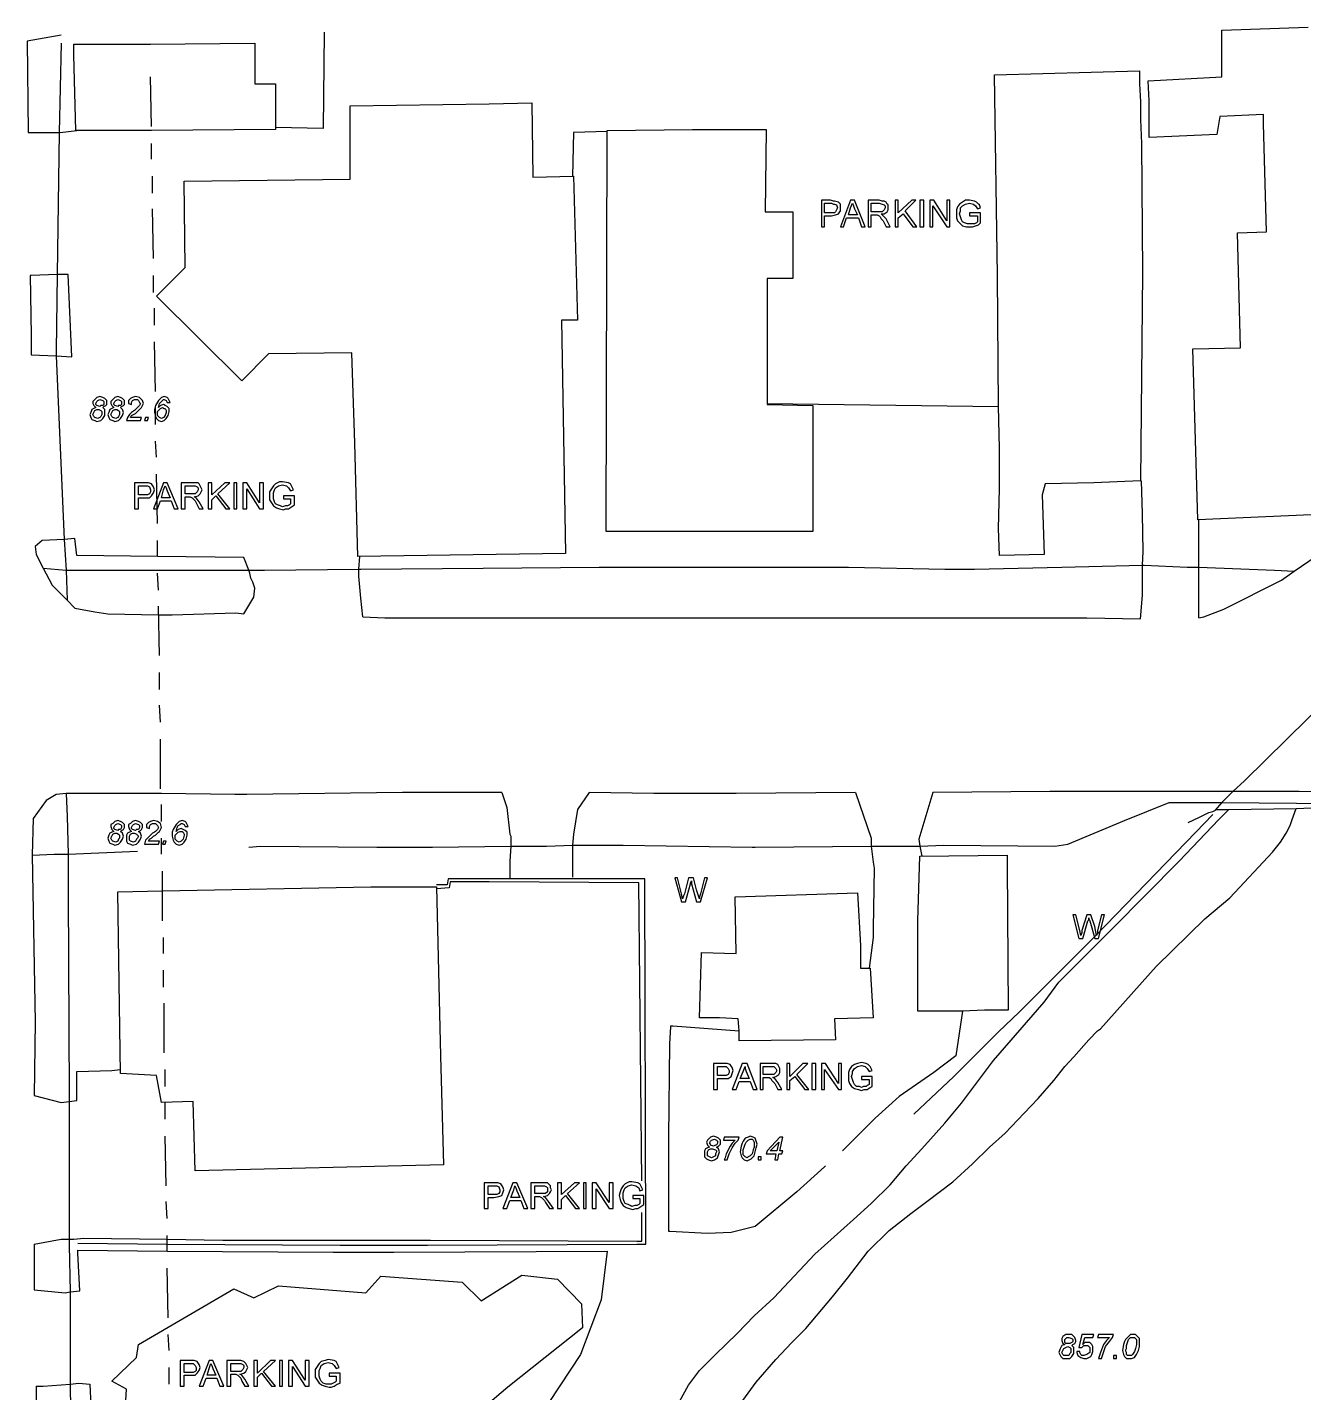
# Model space of a CAD drawing. Header units: feet. Extents: x -3749 to 14959, y 505 to 21005.
# Drawn here: x 463 to 5605, y 13607 to 19109 of the extents above; entities that cross this region are included whole.
import ezdxf

# ---------------------------------------------------------------- set-up
doc = ezdxf.new("R2010")
doc.units = ezdxf.units.FT
doc.layers.add('Topo', color=7, linetype='CONTINUOUS')

msp = doc.modelspace()

# ---------------------------------------------------------------- linework, layer by layer
at = {"layer": 'Topo', "color": 1}
for points in [[(5635.2, 17144.9), (5179.2, 17124.9), (5159.2, 17812.9), (5351.2, 17816.9), (5339.2, 18280.9), (5455.2, 18284.9), (5443.2, 18720.9), (5443.2, 18756.9), (5267.2, 18748.9), (5255.2, 18676.9), (4983.2, 18664.9), (4983.2, 18740.9), (4983.2, 18812.9), (4979.2, 18892.9), (5275.2, 18908.9), (5275.2, 19096.9), (5623.2, 19108.9)], [(1379.2, 18880.9), (1463.2, 18880.9), (1463.2, 18696.9), (963.2, 18692.9), (659.2, 18692.9), (651.2, 18996.9), (651.2, 19040.9), (911.2, 19040.9), (959.2, 19040.9), (1379.2, 19044.9), (1379.2, 18880.9)], [(4943.2, 18880.9), (4947.2, 18808.9), (4947.2, 18736.9), (4951.2, 18640.9), (4955.2, 18120.9), (4947.2, 17280.9), (4759.2, 17272.9), (4563.2, 17268.9), (4551.2, 17224.9), (4559.2, 16984.9), (4379.2, 16980.9), (4375.2, 17088.9), (4379.2, 17248.9), (4379.2, 17412.9), (4375.2, 17580.9), (4371.2, 18108.9), (4359.2, 18916.9), (4943.2, 18932.9), (4943.2, 18880.9)], [(963.2, 18708.9), (959.2, 18908.9)], [(2495.2, 18804.9), (2499.2, 18504.9), (2663.2, 18508.9), (2679.2, 17928.9), (2615.2, 17928.9), (2631.2, 16988.9), (1795.2, 16976.9), (1783.2, 17432.9), (1771.2, 17796.9), (1435.2, 17792.9), (1327.2, 17684.9), (983.2, 18024.9), (1099.2, 18140.9), (1095.2, 18488.9), (1763.2, 18496.9), (1763.2, 18792.9), (2323.2, 18800.9), (2495.2, 18804.9)], [(3143.2, 18696.9), (3439.2, 18696.9), (3435.2, 18364.9), (3547.2, 18364.9), (3547.2, 18096.9), (3443.2, 18096.9), (3443.2, 17588.9), (3627.2, 17584.9), (3627.2, 17076.9), (3163.2, 17076.9), (2795.2, 17076.9), (2799.2, 18692.9), (3143.2, 18696.9)], [(963.2, 18576.9), (963.2, 18640.9)], [(967.2, 18440.9), (967.2, 18508.9)], [(971.2, 18176.9), (967.2, 18376.9)], [(3663.2, 18304.9), (3675.2, 18304.9), (3675.2, 18348.9), (3703.2, 18348.9), (3719.2, 18352.9), (3731.2, 18356.9), (3739.2, 18368.9), (3739.2, 18380.9), (3739.2, 18396.9), (3731.2, 18404.9), (3715.2, 18408.9), (3711.2, 18408.9), (3699.2, 18412.9), (3663.2, 18412.9), (3663.2, 18304.9)], [(3675.2, 18360.9), (3675.2, 18400.9), (3703.2, 18400.9), (3711.2, 18396.9), (3715.2, 18396.9), (3723.2, 18392.9), (3727.2, 18380.9), (3723.2, 18372.9), (3719.2, 18364.9), (3715.2, 18360.9), (3703.2, 18360.9), (3675.2, 18360.9)], [(3739.2, 18304.9), (3751.2, 18304.9), (3763.2, 18340.9), (3811.2, 18340.9), (3823.2, 18304.9), (3839.2, 18304.9), (3795.2, 18412.9), (3779.2, 18412.9), (3739.2, 18304.9)], [(3771.2, 18352.9), (3779.2, 18380.9), (3787.2, 18400.9), (3791.2, 18388.9), (3795.2, 18376.9), (3807.2, 18352.9), (3771.2, 18352.9)], [(3851.2, 18304.9), (3863.2, 18304.9), (3863.2, 18352.9), (3879.2, 18352.9), (3887.2, 18352.9), (3895.2, 18348.9), (3899.2, 18344.9), (3903.2, 18336.9), (3911.2, 18328.9), (3923.2, 18304.9), (3939.2, 18304.9), (3923.2, 18336.9), (3911.2, 18348.9), (3903.2, 18356.9), (3915.2, 18356.9), (3927.2, 18364.9), (3931.2, 18372.9), (3931.2, 18384.9), (3931.2, 18392.9), (3927.2, 18396.9), (3923.2, 18404.9), (3915.2, 18408.9), (3907.2, 18408.9), (3895.2, 18412.9), (3851.2, 18412.9), (3851.2, 18304.9)], [(3863.2, 18364.9), (3863.2, 18400.9), (3895.2, 18400.9), (3907.2, 18396.9), (3915.2, 18392.9), (3919.2, 18388.9), (3919.2, 18380.9), (3915.2, 18372.9), (3907.2, 18364.9), (3903.2, 18364.9), (3895.2, 18364.9), (3863.2, 18364.9)], [(3959.2, 18304.9), (3971.2, 18304.9), (3971.2, 18340.9), (3991.2, 18356.9), (4031.2, 18304.9), (4047.2, 18304.9), (3999.2, 18368.9), (4043.2, 18412.9), (4027.2, 18412.9), (3971.2, 18360.9), (3971.2, 18412.9), (3959.2, 18412.9), (3959.2, 18304.9)], [(4059.2, 18304.9), (4075.2, 18304.9), (4075.2, 18412.9), (4059.2, 18412.9), (4059.2, 18304.9)], [(4099.2, 18304.9), (4111.2, 18304.9), (4111.2, 18388.9), (4167.2, 18304.9), (4179.2, 18304.9), (4179.2, 18412.9), (4167.2, 18412.9), (4167.2, 18328.9), (4115.2, 18412.9), (4099.2, 18412.9), (4099.2, 18304.9)], [(4259.2, 18348.9), (4291.2, 18348.9), (4291.2, 18324.9), (4287.2, 18320.9), (4279.2, 18316.9), (4267.2, 18316.9), (4259.2, 18316.9), (4251.2, 18316.9), (4239.2, 18320.9), (4231.2, 18324.9), (4227.2, 18332.9), (4223.2, 18344.9), (4219.2, 18356.9), (4223.2, 18368.9), (4223.2, 18380.9), (4231.2, 18388.9), (4243.2, 18396.9), (4259.2, 18400.9), (4275.2, 18396.9), (4283.2, 18388.9), (4291.2, 18376.9), (4303.2, 18380.9), (4299.2, 18392.9), (4295.2, 18396.9), (4287.2, 18404.9), (4279.2, 18408.9), (4259.2, 18412.9), (4243.2, 18412.9), (4231.2, 18404.9), (4219.2, 18396.9), (4211.2, 18384.9), (4207.2, 18372.9), (4207.2, 18356.9), (4207.2, 18340.9), (4211.2, 18328.9), (4223.2, 18316.9), (4231.2, 18308.9), (4247.2, 18304.9), (4259.2, 18304.9), (4271.2, 18304.9), (4283.2, 18308.9), (4295.2, 18312.9), (4303.2, 18320.9), (4303.2, 18360.9), (4259.2, 18360.9), (4259.2, 18348.9)], [(971.2, 18040.9), (971.2, 18108.9)], [(975.2, 17908.9), (975.2, 17976.9)], [(979.2, 17640.9), (975.2, 17840.9)], [(739.2, 17576.9), (731.2, 17572.9), (723.2, 17568.9), (719.2, 17556.9), (715.2, 17548.9), (719.2, 17536.9), (723.2, 17528.9), (735.2, 17524.9), (743.2, 17520.9), (759.2, 17524.9), (767.2, 17532.9), (775.2, 17544.9), (775.2, 17556.9), (775.2, 17568.9), (767.2, 17576.9), (771.2, 17580.9), (779.2, 17584.9), (783.2, 17588.9), (783.2, 17596.9), (783.2, 17604.9), (775.2, 17612.9), (767.2, 17616.9), (755.2, 17620.9), (743.2, 17616.9), (735.2, 17608.9), (727.2, 17600.9), (727.2, 17592.9), (731.2, 17584.9), (739.2, 17576.9)], [(739.2, 17592.9), (743.2, 17600.9), (747.2, 17604.9), (755.2, 17608.9), (767.2, 17604.9), (771.2, 17600.9), (771.2, 17596.9), (771.2, 17588.9), (767.2, 17584.9), (759.2, 17584.9), (755.2, 17580.9), (743.2, 17584.9), (739.2, 17588.9), (739.2, 17592.9)], [(811.2, 17576.9), (803.2, 17572.9), (795.2, 17568.9), (791.2, 17556.9), (787.2, 17548.9), (791.2, 17536.9), (795.2, 17528.9), (807.2, 17524.9), (815.2, 17520.9), (831.2, 17524.9), (839.2, 17532.9), (847.2, 17544.9), (851.2, 17556.9), (847.2, 17568.9), (839.2, 17576.9), (843.2, 17580.9), (851.2, 17584.9), (855.2, 17588.9), (855.2, 17596.9), (855.2, 17604.9), (847.2, 17612.9), (839.2, 17616.9), (827.2, 17620.9), (815.2, 17616.9), (807.2, 17608.9), (799.2, 17600.9), (799.2, 17592.9), (803.2, 17584.9), (811.2, 17576.9)], [(811.2, 17592.9), (815.2, 17600.9), (819.2, 17604.9), (827.2, 17608.9), (839.2, 17604.9), (843.2, 17600.9), (843.2, 17596.9), (843.2, 17588.9), (839.2, 17584.9), (831.2, 17584.9), (827.2, 17580.9), (815.2, 17584.9), (811.2, 17588.9), (811.2, 17592.9)], [(863.2, 17524.9), (919.2, 17524.9), (923.2, 17536.9), (879.2, 17536.9), (883.2, 17544.9), (891.2, 17548.9), (899.2, 17552.9), (907.2, 17560.9), (915.2, 17568.9), (919.2, 17572.9), (923.2, 17576.9), (927.2, 17584.9), (931.2, 17592.9), (927.2, 17604.9), (915.2, 17616.9), (899.2, 17620.9), (887.2, 17616.9), (879.2, 17612.9), (871.2, 17604.9), (871.2, 17592.9), (883.2, 17588.9), (883.2, 17596.9), (887.2, 17604.9), (895.2, 17608.9), (899.2, 17608.9), (907.2, 17608.9), (911.2, 17604.9), (915.2, 17596.9), (919.2, 17592.9), (915.2, 17584.9), (907.2, 17576.9), (903.2, 17572.9), (895.2, 17564.9), (883.2, 17556.9), (875.2, 17548.9), (867.2, 17536.9), (863.2, 17524.9)], [(991.2, 17576.9), (995.2, 17592.9), (999.2, 17596.9), (1007.2, 17604.9), (1011.2, 17608.9), (1015.2, 17608.9), (1023.2, 17604.9), (1027.2, 17596.9), (1039.2, 17596.9), (1035.2, 17604.9), (1031.2, 17612.9), (1027.2, 17616.9), (1015.2, 17620.9), (1003.2, 17616.9), (991.2, 17604.9), (979.2, 17584.9), (975.2, 17568.9), (975.2, 17556.9), (979.2, 17540.9), (983.2, 17532.9), (991.2, 17524.9), (1003.2, 17520.9), (1015.2, 17524.9), (1023.2, 17532.9), (1031.2, 17544.9), (1035.2, 17560.9), (1035.2, 17572.9), (1027.2, 17580.9), (1019.2, 17584.9), (1011.2, 17588.9), (999.2, 17584.9), (991.2, 17576.9)], [(727.2, 17548.9), (731.2, 17556.9), (735.2, 17564.9), (743.2, 17568.9), (751.2, 17568.9), (759.2, 17564.9), (763.2, 17560.9), (763.2, 17556.9), (763.2, 17548.9), (759.2, 17540.9), (755.2, 17536.9), (747.2, 17532.9), (735.2, 17536.9), (731.2, 17540.9), (727.2, 17548.9)], [(799.2, 17548.9), (803.2, 17556.9), (807.2, 17564.9), (815.2, 17568.9), (823.2, 17568.9), (831.2, 17564.9), (835.2, 17560.9), (835.2, 17556.9), (835.2, 17548.9), (831.2, 17540.9), (827.2, 17536.9), (819.2, 17532.9), (807.2, 17536.9), (803.2, 17540.9), (799.2, 17548.9)], [(979.2, 17508.9), (979.2, 17576.9)], [(987.2, 17552.9), (987.2, 17560.9), (995.2, 17568.9), (999.2, 17572.9), (1007.2, 17576.9), (1015.2, 17572.9), (1019.2, 17572.9), (1023.2, 17564.9), (1023.2, 17556.9), (1019.2, 17544.9), (1011.2, 17536.9), (1003.2, 17532.9), (995.2, 17536.9), (991.2, 17540.9), (987.2, 17544.9), (987.2, 17552.9)], [(935.2, 17524.9), (947.2, 17524.9), (951.2, 17536.9), (939.2, 17536.9), (935.2, 17524.9)], [(983.2, 17376.9), (979.2, 17440.9)], [(987.2, 17108.9), (983.2, 17308.9)], [(1495.2, 17208.9), (1523.2, 17208.9), (1523.2, 17188.9), (1519.2, 17184.9), (1511.2, 17180.9), (1503.2, 17180.9), (1491.2, 17176.9), (1483.2, 17180.9), (1471.2, 17184.9), (1463.2, 17188.9), (1459.2, 17196.9), (1455.2, 17208.9), (1455.2, 17220.9), (1455.2, 17232.9), (1459.2, 17244.9), (1463.2, 17252.9), (1475.2, 17260.9), (1491.2, 17264.9), (1507.2, 17260.9), (1515.2, 17252.9), (1523.2, 17240.9), (1535.2, 17244.9), (1531.2, 17252.9), (1527.2, 17260.9), (1523.2, 17268.9), (1515.2, 17272.9), (1491.2, 17276.9), (1479.2, 17276.9), (1463.2, 17268.9), (1455.2, 17260.9), (1447.2, 17248.9), (1439.2, 17236.9), (1439.2, 17220.9), (1439.2, 17204.9), (1447.2, 17192.9), (1455.2, 17180.9), (1467.2, 17172.9), (1479.2, 17168.9), (1495.2, 17164.9), (1503.2, 17168.9), (1515.2, 17168.9), (1527.2, 17176.9), (1539.2, 17184.9), (1539.2, 17220.9), (1495.2, 17220.9), (1495.2, 17208.9)], [(895.2, 17168.9), (911.2, 17168.9), (911.2, 17212.9), (935.2, 17212.9), (955.2, 17212.9), (963.2, 17220.9), (971.2, 17232.9), (975.2, 17244.9), (971.2, 17256.9), (963.2, 17268.9), (951.2, 17272.9), (943.2, 17272.9), (935.2, 17272.9), (895.2, 17272.9), (895.2, 17168.9)], [(911.2, 17224.9), (911.2, 17260.9), (935.2, 17260.9), (943.2, 17260.9), (947.2, 17260.9), (955.2, 17256.9), (959.2, 17244.9), (959.2, 17236.9), (955.2, 17228.9), (947.2, 17224.9), (935.2, 17224.9), (911.2, 17224.9)], [(971.2, 17168.9), (987.2, 17168.9), (999.2, 17200.9), (1043.2, 17200.9), (1055.2, 17168.9), (1071.2, 17168.9), (1027.2, 17272.9), (1011.2, 17272.9), (971.2, 17168.9)], [(1003.2, 17212.9), (1011.2, 17244.9), (1019.2, 17260.9), (1023.2, 17252.9), (1027.2, 17240.9), (1039.2, 17212.9), (1003.2, 17212.9)], [(1083.2, 17168.9), (1099.2, 17168.9), (1099.2, 17216.9), (1111.2, 17216.9), (1119.2, 17216.9), (1127.2, 17212.9), (1135.2, 17204.9), (1139.2, 17200.9), (1143.2, 17192.9), (1155.2, 17168.9), (1171.2, 17168.9), (1155.2, 17196.9), (1143.2, 17212.9), (1135.2, 17216.9), (1151.2, 17220.9), (1159.2, 17228.9), (1163.2, 17236.9), (1167.2, 17244.9), (1163.2, 17252.9), (1159.2, 17260.9), (1155.2, 17268.9), (1151.2, 17272.9), (1139.2, 17272.9), (1127.2, 17272.9), (1083.2, 17272.9), (1083.2, 17168.9)], [(1099.2, 17228.9), (1099.2, 17260.9), (1131.2, 17260.9), (1139.2, 17260.9), (1147.2, 17256.9), (1151.2, 17252.9), (1151.2, 17244.9), (1147.2, 17236.9), (1139.2, 17228.9), (1135.2, 17228.9), (1127.2, 17228.9), (1099.2, 17228.9)], [(1191.2, 17168.9), (1207.2, 17168.9), (1207.2, 17204.9), (1223.2, 17220.9), (1263.2, 17168.9), (1279.2, 17168.9), (1231.2, 17228.9), (1279.2, 17272.9), (1259.2, 17272.9), (1207.2, 17224.9), (1207.2, 17272.9), (1191.2, 17272.9), (1191.2, 17168.9)], [(1295.2, 17168.9), (1307.2, 17168.9), (1307.2, 17272.9), (1295.2, 17272.9), (1295.2, 17168.9)], [(1331.2, 17168.9), (1347.2, 17168.9), (1347.2, 17248.9), (1399.2, 17168.9), (1415.2, 17168.9), (1415.2, 17272.9), (1399.2, 17272.9), (1399.2, 17192.9), (1347.2, 17272.9), (1331.2, 17272.9), (1331.2, 17168.9)], [(987.2, 16976.9), (987.2, 17040.9)], [(991.2, 16840.9), (987.2, 16908.9)], [(995.2, 16576.9), (991.2, 16776.9)], [(995.2, 16440.9), (995.2, 16508.9)], [(999.2, 16308.9), (995.2, 16376.9)], [(999.2, 16040.9), (999.2, 16240.9)], [(1003.2, 15909), (1003.2, 15976.9)], [(811.2, 15869), (803.2, 15865), (795.2, 15861), (791.2, 15853), (787.2, 15841), (791.2, 15829), (795.2, 15821), (807.2, 15817), (815.2, 15813), (831.2, 15817), (839.2, 15825), (847.2, 15837), (851.2, 15849), (847.2, 15861), (839.2, 15869), (843.2, 15873), (851.2, 15877), (855.2, 15885), (855.2, 15889), (855.2, 15897), (847.2, 15905), (839.2, 15909), (827.2, 15913), (815.2, 15909), (807.2, 15901), (799.2, 15897), (799.2, 15889), (803.2, 15877), (811.2, 15869)], [(811.2, 15885), (815.2, 15893), (819.2, 15897), (827.2, 15901), (839.2, 15897), (843.2, 15893), (843.2, 15889), (843.2, 15885), (839.2, 15877), (831.2, 15877), (827.2, 15873), (815.2, 15877), (811.2, 15881), (811.2, 15885)], [(883.2, 15869), (875.2, 15865), (867.2, 15861), (863.2, 15853), (863.2, 15841), (863.2, 15829), (867.2, 15821), (879.2, 15817), (887.2, 15813), (903.2, 15817), (911.2, 15825), (919.2, 15837), (923.2, 15849), (919.2, 15861), (911.2, 15869), (919.2, 15873), (923.2, 15877), (927.2, 15885), (927.2, 15889), (927.2, 15897), (919.2, 15905), (911.2, 15909), (899.2, 15913), (887.2, 15909), (879.2, 15901), (871.2, 15897), (871.2, 15889), (875.2, 15877), (883.2, 15869)], [(883.2, 15885), (887.2, 15893), (891.2, 15897), (899.2, 15901), (911.2, 15897), (915.2, 15893), (915.2, 15889), (915.2, 15885), (911.2, 15877), (903.2, 15877), (899.2, 15873), (887.2, 15877), (883.2, 15881), (883.2, 15885)], [(935.2, 15817), (991.2, 15817), (995.2, 15829), (951.2, 15829), (955.2, 15837), (963.2, 15841), (971.2, 15849), (979.2, 15853), (987.2, 15861), (991.2, 15865), (995.2, 15869), (999.2, 15877), (1003.2, 15885), (999.2, 15901), (987.2, 15909), (971.2, 15913), (959.2, 15909), (951.2, 15905), (943.2, 15897), (943.2, 15885), (955.2, 15881), (955.2, 15889), (959.2, 15897), (967.2, 15901), (971.2, 15901), (979.2, 15901), (983.2, 15897), (987.2, 15893), (991.2, 15885), (987.2, 15877), (979.2, 15869), (975.2, 15865), (967.2, 15861), (955.2, 15849), (947.2, 15841), (939.2, 15833), (935.2, 15817)], [(1063.2, 15869), (1067.2, 15885), (1071.2, 15893), (1079.2, 15897), (1083.2, 15901), (1087.2, 15901), (1095.2, 15897), (1099.2, 15889), (1111.2, 15889), (1107.2, 15897), (1103.2, 15905), (1099.2, 15909), (1087.2, 15913), (1075.2, 15909), (1063.2, 15897), (1051.2, 15877), (1047.2, 15865), (1047.2, 15849), (1051.2, 15833), (1055.2, 15825), (1063.2, 15817), (1075.2, 15813), (1087.2, 15817), (1095.2, 15825), (1103.2, 15837), (1107.2, 15853), (1107.2, 15865), (1099.2, 15873), (1091.2, 15877), (1083.2, 15881), (1071.2, 15877), (1063.2, 15869)], [(5239.2, 15936.9), (5171.2, 15865)], [(799.2, 15841), (803.2, 15849), (807.2, 15857), (815.2, 15861), (823.2, 15861), (831.2, 15857), (835.2, 15853), (835.2, 15849), (835.2, 15841), (831.2, 15837), (827.2, 15829), (819.2, 15825), (807.2, 15829), (803.2, 15833), (799.2, 15841)], [(875.2, 15841), (875.2, 15849), (879.2, 15857), (887.2, 15861), (895.2, 15861), (903.2, 15857), (907.2, 15853), (911.2, 15849), (907.2, 15841), (903.2, 15837), (899.2, 15829), (891.2, 15825), (879.2, 15829), (875.2, 15833), (875.2, 15841)], [(1059.2, 15845), (1059.2, 15853), (1067.2, 15861), (1071.2, 15865), (1079.2, 15869), (1087.2, 15869), (1091.2, 15865), (1095.2, 15857), (1095.2, 15853), (1091.2, 15837), (1083.2, 15829), (1075.2, 15825), (1067.2, 15829), (1063.2, 15833), (1059.2, 15837), (1059.2, 15845)], [(5171.2, 15865), (4767.2, 15449), (4459.2, 15141)], [(1003.2, 15777), (1003.2, 15841)], [(1007.2, 15817), (1019.2, 15817), (1023.2, 15829), (1011.2, 15829), (1007.2, 15817)], [(4411.2, 15733), (4415.2, 15149), (4319.2, 15149), (4231.2, 15145), (4051.2, 15145), (4051.2, 15233), (4051.2, 15509), (4059.2, 15769), (4411.2, 15773), (4411.2, 15733)], [(1007.2, 15509), (1007.2, 15709)], [(3099.2, 15585), (3115.2, 15585), (3135.2, 15657), (3135.2, 15661), (3139.2, 15669), (3139.2, 15665), (3139.2, 15657), (3159.2, 15585), (3175.2, 15585), (3203.2, 15681), (3191.2, 15681), (3175.2, 15617), (3171.2, 15605), (3171.2, 15597), (3159.2, 15633), (3147.2, 15681), (3127.2, 15681), (3111.2, 15617), (3107.2, 15609), (3103.2, 15597), (3099.2, 15617), (3083.2, 15681), (3071.2, 15681), (3099.2, 15585)], [(2111.2, 15645), (2127.2, 14965), (2139.2, 14525), (1139.2, 14501), (1131.2, 14781), (1003.2, 14777), (983.2, 14885), (839.2, 14893), (827.2, 15625), (1007.2, 15629), (1847.2, 15645), (2111.2, 15645)], [(2919.2, 14205), (2955.2, 14205), (2951.2, 15677), (2315.2, 15677), (2159.2, 15677), (2155.2, 15653), (2111.2, 15653)], [(3819.2, 15409), (3819.2, 15317), (3859.2, 15317), (3871.2, 15117), (3715.2, 15113), (3719.2, 15029), (3331.2, 15025), (3331.2, 15065), (3327.2, 15113), (3251.2, 15117), (3171.2, 15117), (3179.2, 15381), (3319.2, 15377), (3315.2, 15605), (3807.2, 15621), (3819.2, 15409)], [(4699.2, 15437), (4715.2, 15437), (4735.2, 15509), (4739.2, 15513), (4739.2, 15521), (4739.2, 15517), (4743.2, 15509), (4763.2, 15437), (4779.2, 15437), (4803.2, 15533), (4791.2, 15533), (4775.2, 15469), (4775.2, 15457), (4771.2, 15449), (4763.2, 15485), (4747.2, 15533), (4731.2, 15533), (4711.2, 15469), (4711.2, 15461), (4707.2, 15449), (4703.2, 15469), (4687.2, 15533), (4675.2, 15533), (4699.2, 15437)], [(1011.2, 15377), (1011.2, 15441)], [(1011.2, 15241), (1011.2, 15309)], [(1015.2, 14977), (1015.2, 15177)], [(4459.2, 15141), (4375.2, 15061), (4347.2, 15033)], [(4347.2, 15033), (4195.2, 14881)], [(3227.2, 14829), (3243.2, 14829), (3243.2, 14873), (3267.2, 14873), (3287.2, 14873), (3299.2, 14881), (3303.2, 14893), (3307.2, 14905), (3303.2, 14917), (3295.2, 14929), (3283.2, 14933), (3275.2, 14933), (3267.2, 14933), (3227.2, 14933), (3227.2, 14829)], [(3243.2, 14885), (3243.2, 14921), (3267.2, 14921), (3275.2, 14921), (3279.2, 14921), (3287.2, 14913), (3291.2, 14905), (3291.2, 14897), (3287.2, 14889), (3279.2, 14885), (3267.2, 14885), (3243.2, 14885)], [(3303.2, 14829), (3319.2, 14829), (3331.2, 14861), (3375.2, 14861), (3387.2, 14829), (3403.2, 14829), (3363.2, 14933), (3343.2, 14933), (3303.2, 14829)], [(3335.2, 14873), (3347.2, 14901), (3355.2, 14921), (3355.2, 14913), (3359.2, 14901), (3371.2, 14873), (3335.2, 14873)], [(3415.2, 14829), (3427.2, 14829), (3427.2, 14877), (3443.2, 14877), (3451.2, 14877), (3459.2, 14873), (3463.2, 14865), (3467.2, 14861), (3475.2, 14853), (3487.2, 14829), (3503.2, 14829), (3487.2, 14857), (3475.2, 14873), (3467.2, 14877), (3479.2, 14881), (3491.2, 14889), (3495.2, 14897), (3495.2, 14905), (3495.2, 14913), (3491.2, 14921), (3487.2, 14929), (3479.2, 14933), (3471.2, 14933), (3459.2, 14933), (3415.2, 14933), (3415.2, 14829)], [(3427.2, 14889), (3427.2, 14921), (3459.2, 14921), (3471.2, 14921), (3475.2, 14917), (3479.2, 14913), (3483.2, 14905), (3479.2, 14897), (3471.2, 14889), (3467.2, 14889), (3459.2, 14889), (3427.2, 14889)], [(3523.2, 14829), (3535.2, 14829), (3535.2, 14865), (3555.2, 14881), (3595.2, 14829), (3611.2, 14829), (3563.2, 14889), (3607.2, 14933), (3587.2, 14933), (3535.2, 14881), (3535.2, 14933), (3523.2, 14933), (3523.2, 14829)], [(3623.2, 14829), (3639.2, 14829), (3639.2, 14933), (3623.2, 14933), (3623.2, 14829)], [(3663.2, 14829), (3675.2, 14829), (3675.2, 14909), (3731.2, 14829), (3743.2, 14829), (3743.2, 14933), (3731.2, 14933), (3731.2, 14853), (3679.2, 14933), (3663.2, 14933), (3663.2, 14829)], [(3823.2, 14869), (3855.2, 14869), (3855.2, 14849), (3847.2, 14845), (3843.2, 14841), (3831.2, 14841), (3823.2, 14837), (3815.2, 14841), (3803.2, 14841), (3795.2, 14849), (3791.2, 14857), (3787.2, 14869), (3783.2, 14881), (3787.2, 14893), (3787.2, 14901), (3795.2, 14913), (3807.2, 14921), (3823.2, 14925), (3839.2, 14921), (3847.2, 14913), (3855.2, 14901), (3867.2, 14905), (3863.2, 14913), (3859.2, 14921), (3851.2, 14929), (3843.2, 14933), (3823.2, 14937), (3807.2, 14933), (3795.2, 14929), (3783.2, 14921), (3775.2, 14909), (3771.2, 14897), (3771.2, 14881), (3771.2, 14865), (3775.2, 14853), (3783.2, 14841), (3795.2, 14833), (3811.2, 14829), (3823.2, 14825), (3835.2, 14829), (3847.2, 14829), (3859.2, 14837), (3867.2, 14841), (3867.2, 14881), (3823.2, 14881), (3823.2, 14869)], [(1019.2, 14841), (1019.2, 14909)], [(4195.2, 14881), (4035.2, 14729)], [(1019.2, 14709), (1019.2, 14777)], [(1023.2, 14441), (1019.2, 14641)], [(3211.2, 14597), (3203.2, 14593), (3195.2, 14589), (3191.2, 14581), (3191.2, 14569), (3191.2, 14557), (3199.2, 14549), (3207.2, 14545), (3219.2, 14541), (3231.2, 14545), (3243.2, 14553), (3247.2, 14565), (3251.2, 14577), (3247.2, 14589), (3239.2, 14597), (3247.2, 14601), (3251.2, 14605), (3255.2, 14609), (3255.2, 14617), (3255.2, 14625), (3247.2, 14633), (3239.2, 14637), (3227.2, 14641), (3215.2, 14637), (3207.2, 14629), (3203.2, 14625), (3199.2, 14617), (3203.2, 14605), (3211.2, 14597)], [(3271.2, 14545), (3283.2, 14545), (3291.2, 14569), (3303.2, 14593), (3315.2, 14613), (3327.2, 14625), (3331.2, 14637), (3271.2, 14637), (3267.2, 14625), (3315.2, 14625), (3303.2, 14613), (3295.2, 14601), (3279.2, 14569), (3275.2, 14553), (3271.2, 14545)], [(3335.2, 14577), (3339.2, 14561), (3343.2, 14553), (3351.2, 14545), (3363.2, 14541), (3371.2, 14545), (3379.2, 14549), (3391.2, 14561), (3395.2, 14577), (3399.2, 14593), (3403.2, 14609), (3399.2, 14621), (3395.2, 14633), (3387.2, 14637), (3375.2, 14641), (3367.2, 14637), (3355.2, 14633), (3347.2, 14621), (3343.2, 14613), (3339.2, 14601), (3335.2, 14577)], [(3475.2, 14545), (3487.2, 14545), (3491.2, 14569), (3503.2, 14569), (3507.2, 14581), (3495.2, 14581), (3507.2, 14637), (3495.2, 14637), (3443.2, 14581), (3439.2, 14569), (3479.2, 14569), (3475.2, 14545)], [(3203.2, 14569), (3203.2, 14577), (3207.2, 14585), (3215.2, 14589), (3223.2, 14589), (3235.2, 14585), (3239.2, 14581), (3239.2, 14577), (3235.2, 14569), (3235.2, 14561), (3227.2, 14557), (3219.2, 14553), (3211.2, 14557), (3203.2, 14561), (3203.2, 14569)], [(3211.2, 14613), (3215.2, 14621), (3219.2, 14625), (3231.2, 14629), (3239.2, 14625), (3243.2, 14621), (3243.2, 14617), (3243.2, 14613), (3239.2, 14605), (3235.2, 14605), (3227.2, 14601), (3215.2, 14605), (3215.2, 14609), (3211.2, 14613)], [(3347.2, 14573), (3347.2, 14585), (3351.2, 14597), (3355.2, 14609), (3359.2, 14617), (3367.2, 14625), (3375.2, 14629), (3383.2, 14629), (3387.2, 14625), (3391.2, 14617), (3391.2, 14609), (3391.2, 14597), (3387.2, 14585), (3383.2, 14569), (3375.2, 14561), (3367.2, 14557), (3363.2, 14553), (3355.2, 14557), (3351.2, 14561), (3347.2, 14565), (3347.2, 14573)], [(3483.2, 14581), (3455.2, 14581), (3491.2, 14617), (3483.2, 14581)], [(3407.2, 14545), (3419.2, 14545), (3419.2, 14557), (3407.2, 14557), (3407.2, 14545)], [(2303.2, 14349), (2319.2, 14349), (2319.2, 14393), (2343.2, 14393), (2363.2, 14397), (2375.2, 14401), (2379.2, 14413), (2383.2, 14425), (2379.2, 14437), (2371.2, 14449), (2359.2, 14453), (2351.2, 14453), (2343.2, 14453), (2303.2, 14453), (2303.2, 14349)], [(2319.2, 14405), (2319.2, 14441), (2343.2, 14441), (2351.2, 14441), (2355.2, 14441), (2363.2, 14437), (2367.2, 14425), (2367.2, 14417), (2363.2, 14409), (2355.2, 14405), (2343.2, 14405), (2319.2, 14405)], [(2379.2, 14349), (2395.2, 14349), (2407.2, 14381), (2451.2, 14381), (2463.2, 14349), (2479.2, 14349), (2435.2, 14453), (2419.2, 14453), (2379.2, 14349)], [(2411.2, 14393), (2423.2, 14425), (2427.2, 14441), (2431.2, 14433), (2435.2, 14421), (2447.2, 14393), (2411.2, 14393)], [(2491.2, 14349), (2507.2, 14349), (2507.2, 14397), (2523.2, 14397), (2527.2, 14397), (2535.2, 14393), (2543.2, 14385), (2547.2, 14381), (2551.2, 14373), (2567.2, 14349), (2583.2, 14349), (2563.2, 14377), (2551.2, 14393), (2543.2, 14397), (2559.2, 14401), (2567.2, 14409), (2571.2, 14417), (2575.2, 14425), (2571.2, 14433), (2571.2, 14441), (2563.2, 14449), (2559.2, 14453), (2551.2, 14453), (2539.2, 14453), (2491.2, 14453), (2491.2, 14349)], [(2507.2, 14409), (2507.2, 14441), (2539.2, 14441), (2547.2, 14441), (2555.2, 14437), (2559.2, 14433), (2559.2, 14425), (2559.2, 14417), (2551.2, 14409), (2543.2, 14409), (2535.2, 14409), (2507.2, 14409)], [(2599.2, 14349), (2615.2, 14349), (2615.2, 14385), (2631.2, 14401), (2671.2, 14349), (2687.2, 14349), (2639.2, 14409), (2687.2, 14453), (2667.2, 14453), (2615.2, 14405), (2615.2, 14453), (2599.2, 14453), (2599.2, 14349)], [(2703.2, 14349), (2715.2, 14349), (2715.2, 14453), (2703.2, 14453), (2703.2, 14349)], [(2739.2, 14349), (2755.2, 14349), (2755.2, 14429), (2807.2, 14349), (2823.2, 14349), (2823.2, 14453), (2807.2, 14453), (2807.2, 14373), (2755.2, 14453), (2739.2, 14453), (2739.2, 14349)], [(2903.2, 14389), (2931.2, 14389), (2931.2, 14369), (2927.2, 14365), (2919.2, 14361), (2911.2, 14361), (2899.2, 14357), (2891.2, 14361), (2883.2, 14365), (2871.2, 14369), (2867.2, 14377), (2863.2, 14389), (2863.2, 14401), (2863.2, 14413), (2867.2, 14425), (2871.2, 14433), (2883.2, 14441), (2899.2, 14445), (2915.2, 14441), (2927.2, 14433), (2931.2, 14421), (2943.2, 14425), (2939.2, 14433), (2935.2, 14441), (2931.2, 14449), (2923.2, 14453), (2899.2, 14457), (2887.2, 14457), (2871.2, 14449), (2863.2, 14441), (2855.2, 14429), (2851.2, 14417), (2847.2, 14401), (2851.2, 14385), (2855.2, 14373), (2863.2, 14361), (2875.2, 14353), (2887.2, 14349), (2903.2, 14345), (2915.2, 14349), (2923.2, 14349), (2935.2, 14357), (2947.2, 14365), (2947.2, 14401), (2903.2, 14401), (2903.2, 14389)], [(1027.2, 14309), (1023.2, 14377)], [(667.2, 14209), (1027.2, 14205)], [(1027.2, 14177), (1027.2, 14241)], [(1027.2, 14205), (1723.2, 14201), (2015.2, 14201)], [(1027.2, 14205), (1027.2, 14205)], [(2015.2, 14201), (2075.2, 14201), (2919.2, 14205)], [(1031.2, 13909), (1027.2, 14109)], [(859.2, 13553), (863.2, 13621), (803.2, 13653), (903.2, 13749), (911.2, 13801), (1295.2, 14025), (1375.2, 13989), (1475.2, 14037), (1827.2, 14009), (1887.2, 14077), (2215.2, 14053), (2291.2, 13977), (2455.2, 14081), (2599.2, 14065), (2695.2, 13965), (2699.2, 13869), (2399.2, 13629)], [(1035.2, 13777), (1031.2, 13841)], [(4643.2, 13801), (4631.2, 13797), (4627.2, 13789), (4623.2, 13781), (4619.2, 13769), (4623.2, 13761), (4627.2, 13753), (4635.2, 13745), (4647.2, 13745), (4663.2, 13745), (4671.2, 13753), (4679.2, 13765), (4679.2, 13777), (4679.2, 13789), (4671.2, 13797), (4675.2, 13801), (4683.2, 13805), (4687.2, 13813), (4687.2, 13817), (4683.2, 13829), (4679.2, 13833), (4671.2, 13841), (4659.2, 13841), (4647.2, 13841), (4635.2, 13833), (4631.2, 13825), (4631.2, 13817), (4635.2, 13805), (4643.2, 13801)], [(4643.2, 13817), (4643.2, 13821), (4651.2, 13829), (4659.2, 13829), (4671.2, 13825), (4675.2, 13821), (4675.2, 13817), (4675.2, 13813), (4671.2, 13809), (4663.2, 13805), (4655.2, 13805), (4647.2, 13805), (4643.2, 13809), (4643.2, 13817)], [(4691.2, 13773), (4691.2, 13769), (4695.2, 13757), (4707.2, 13749), (4719.2, 13745), (4731.2, 13745), (4739.2, 13749), (4747.2, 13753), (4751.2, 13761), (4755.2, 13773), (4755.2, 13781), (4755.2, 13793), (4751.2, 13801), (4743.2, 13809), (4731.2, 13809), (4723.2, 13809), (4715.2, 13801), (4723.2, 13829), (4755.2, 13829), (4759.2, 13841), (4711.2, 13841), (4699.2, 13789), (4711.2, 13789), (4719.2, 13797), (4727.2, 13797), (4735.2, 13797), (4739.2, 13793), (4743.2, 13789), (4743.2, 13781), (4743.2, 13769), (4731.2, 13761), (4719.2, 13757), (4711.2, 13757), (4707.2, 13761), (4703.2, 13769), (4703.2, 13773), (4691.2, 13773)], [(4779.2, 13745), (4791.2, 13745), (4799.2, 13769), (4807.2, 13793), (4823.2, 13813), (4835.2, 13829), (4839.2, 13841), (4779.2, 13841), (4775.2, 13829), (4823.2, 13829), (4811.2, 13817), (4799.2, 13801), (4787.2, 13769), (4783.2, 13757), (4779.2, 13745)], [(4875.2, 13777), (4879.2, 13761), (4883.2, 13753), (4891.2, 13745), (4903.2, 13745), (4911.2, 13745), (4923.2, 13749), (4931.2, 13761), (4939.2, 13777), (4943.2, 13793), (4943.2, 13809), (4943.2, 13825), (4935.2, 13833), (4927.2, 13841), (4919.2, 13841), (4907.2, 13841), (4899.2, 13833), (4887.2, 13821), (4883.2, 13813), (4879.2, 13801), (4875.2, 13777)], [(4887.2, 13777), (4891.2, 13785), (4891.2, 13797), (4895.2, 13809), (4899.2, 13821), (4907.2, 13829), (4915.2, 13829), (4923.2, 13829), (4927.2, 13825), (4931.2, 13821), (4931.2, 13813), (4931.2, 13801), (4927.2, 13785), (4923.2, 13773), (4915.2, 13761), (4911.2, 13757), (4903.2, 13757), (4895.2, 13757), (4891.2, 13761), (4891.2, 13769), (4887.2, 13777)], [(4631.2, 13769), (4635.2, 13777), (4639.2, 13785), (4647.2, 13789), (4655.2, 13793), (4663.2, 13789), (4667.2, 13785), (4667.2, 13777), (4667.2, 13769), (4663.2, 13765), (4659.2, 13757), (4647.2, 13757), (4639.2, 13757), (4635.2, 13761), (4631.2, 13769)], [(4839.2, 13745), (4851.2, 13745), (4851.2, 13757), (4839.2, 13757), (4839.2, 13745)], [(1035.2, 13641), (1035.2, 13709)], [(1079.2, 13633), (1095.2, 13633), (1095.2, 13677), (1119.2, 13677), (1139.2, 13677), (1147.2, 13685), (1155.2, 13697), (1159.2, 13709), (1155.2, 13721), (1147.2, 13733), (1135.2, 13737), (1127.2, 13737), (1119.2, 13737), (1079.2, 13737), (1079.2, 13633)], [(1095.2, 13689), (1095.2, 13725), (1119.2, 13725), (1127.2, 13725), (1131.2, 13725), (1139.2, 13717), (1143.2, 13709), (1143.2, 13697), (1139.2, 13693), (1131.2, 13689), (1119.2, 13689), (1095.2, 13689)], [(1155.2, 13633), (1171.2, 13633), (1183.2, 13665), (1227.2, 13665), (1239.2, 13633), (1255.2, 13633), (1211.2, 13737), (1195.2, 13737), (1155.2, 13633)], [(1187.2, 13677), (1195.2, 13705), (1203.2, 13725), (1207.2, 13717), (1211.2, 13705), (1223.2, 13677), (1187.2, 13677)], [(1267.2, 13633), (1283.2, 13633), (1283.2, 13681), (1295.2, 13681), (1303.2, 13681), (1311.2, 13677), (1319.2, 13669), (1323.2, 13665), (1327.2, 13653), (1339.2, 13633), (1355.2, 13633), (1339.2, 13661), (1327.2, 13677), (1319.2, 13681), (1335.2, 13685), (1343.2, 13693), (1347.2, 13701), (1351.2, 13709), (1347.2, 13717), (1343.2, 13725), (1339.2, 13729), (1335.2, 13733), (1323.2, 13737), (1311.2, 13737), (1267.2, 13737), (1267.2, 13633)], [(1283.2, 13693), (1283.2, 13725), (1315.2, 13725), (1323.2, 13725), (1331.2, 13721), (1335.2, 13717), (1335.2, 13709), (1331.2, 13701), (1323.2, 13693), (1319.2, 13693), (1311.2, 13693), (1283.2, 13693)], [(1375.2, 13633), (1391.2, 13633), (1391.2, 13669), (1407.2, 13685), (1447.2, 13633), (1463.2, 13633), (1415.2, 13693), (1463.2, 13737), (1443.2, 13737), (1391.2, 13685), (1391.2, 13737), (1375.2, 13737), (1375.2, 13633)], [(1479.2, 13633), (1491.2, 13633), (1491.2, 13737), (1479.2, 13737), (1479.2, 13633)], [(1515.2, 13633), (1531.2, 13633), (1531.2, 13713), (1583.2, 13633), (1599.2, 13633), (1599.2, 13737), (1583.2, 13737), (1583.2, 13657), (1531.2, 13737), (1515.2, 13737), (1515.2, 13633)], [(1679.2, 13673), (1707.2, 13673), (1707.2, 13653), (1703.2, 13649), (1695.2, 13645), (1687.2, 13641), (1675.2, 13641), (1667.2, 13641), (1655.2, 13645), (1647.2, 13653), (1643.2, 13661), (1639.2, 13673), (1639.2, 13685), (1639.2, 13697), (1643.2, 13705), (1647.2, 13717), (1659.2, 13725), (1675.2, 13729), (1691.2, 13725), (1699.2, 13717), (1707.2, 13705), (1719.2, 13709), (1715.2, 13717), (1711.2, 13725), (1707.2, 13733), (1699.2, 13737), (1675.2, 13741), (1663.2, 13737), (1647.2, 13733), (1639.2, 13725), (1631.2, 13713), (1623.2, 13701), (1623.2, 13685), (1623.2, 13669), (1631.2, 13657), (1639.2, 13645), (1651.2, 13637), (1663.2, 13633), (1679.2, 13629), (1687.2, 13629), (1699.2, 13633), (1711.2, 13641), (1723.2, 13645), (1723.2, 13685), (1679.2, 13685), (1679.2, 13673)], [(2399.2, 13629), (1111.2, 12533)]]:
    msp.add_lwpolyline(points, dxfattribs=at)
at = {"layer": 'Topo', "color": 7}
for points in [[(599.2, 19076.9), (463.2, 19052.9), (467.2, 18684.9)], [(599.2, 19044.9), (591.2, 18684.9)], [(1659.2, 19088.9), (1655.2, 18700.9), (1463.2, 18704.9)], [(467.2, 18684.9), (487.2, 18684.9), (591.2, 18684.9), (595.2, 18684.9), (663.2, 18692.9), (663.2, 18692.9)], [(591.2, 18684.9), (583.2, 18112.9)], [(2799.2, 18688.9), (2663.2, 18684.9), (2659.2, 18508.9)], [(475.2, 18108.9), (479.2, 17868.9)], [(479.2, 18108.9), (475.2, 18108.9)], [(583.2, 18112.9), (479.2, 18108.9)], [(579.2, 17784.9), (643.2, 17780.9), (627.2, 18112.9), (583.2, 18112.9)], [(583.2, 18112.9), (579.2, 17804.9), (579.2, 17784.9)], [(479.2, 17868.9), (479.2, 17788.9)], [(479.2, 17788.9), (579.2, 17784.9)], [(579.2, 17784.9), (611.2, 17044.9)], [(3443.2, 17592.9), (4375.2, 17580.9)], [(4955.2, 17148.9), (4951.2, 17280.9)], [(4955.2, 16940.9), (4959.2, 16996.9), (4955.2, 17148.9)], [(5183.2, 16728.9), (5183.2, 16932.9), (5183.2, 16984.9), (5183.2, 17124.9)], [(5567.2, 16916.9), (5719.2, 17020.9), (5831.2, 17120.9)], [(611.2, 17044.9), (523.2, 17040.9), (495.2, 17016.9)], [(495.2, 17016.9), (499.2, 16984.9), (527.2, 16928.9)], [(987.2, 16976.9), (663.2, 16980.9), (655.2, 17048.9), (611.2, 17044.9)], [(611.2, 17044.9), (619.2, 16920.9)], [(1355.2, 16920.9), (1335.2, 16972.9), (987.2, 16976.9), (987.2, 16976.9)], [(1807.2, 16808.9), (1799.2, 16896.9), (1799.2, 16924.9), (1803.2, 16976.9)], [(527.2, 16928.9), (563.2, 16860.9), (623.2, 16800.9)], [(527.2, 16928.9), (619.2, 16920.9)], [(619.2, 16920.9), (623.2, 16800.9)], [(619.2, 16920.9), (643.2, 16920.9), (987.2, 16920.9)], [(987.2, 16920.9), (991.2, 16920.9), (1099.2, 16920.9), (1307.2, 16920.9), (1355.2, 16920.9), (1419.2, 16920.9), (1799.2, 16924.9), (1807.2, 16924.9), (2299.2, 16928.9)], [(1335.2, 16744.9), (1375.2, 16812.9), (1379.2, 16848.9), (1371.2, 16872.9), (1363.2, 16888.9), (1359.2, 16908.9)], [(1359.2, 16908.9), (1355.2, 16920.9)], [(2299.2, 16928.9), (2767.2, 16932.9), (3179.2, 16932.9), (3219.2, 16932.9), (3759.2, 16932.9)], [(3759.2, 16932.9), (3771.2, 16932.9), (4159.2, 16924.9)], [(4159.2, 16924.9), (4279.2, 16924.9), (4631.2, 16932.9)], [(4631.2, 16932.9), (4955.2, 16940.9), (4963.2, 16940.9), (5135.2, 16932.9)], [(4955.2, 16848.9), (4955.2, 16940.9)], [(5135.2, 16932.9), (5183.2, 16932.9)], [(5183.2, 16932.9), (5487.2, 16920.9)], [(5203.2, 16732.9), (5283.2, 16764.9), (5515.2, 16880.9), (5567.2, 16916.9)], [(5487.2, 16920.9), (5567.2, 16916.9)], [(4947.2, 16724.9), (4955.2, 16820.9), (4955.2, 16848.9)], [(623.2, 16800.9), (655.2, 16768.9), (735.2, 16752.9)], [(1815.2, 16732.9), (1807.2, 16808.9)], [(735.2, 16752.9), (787.2, 16744.9), (991.2, 16740.9)], [(991.2, 16740.9), (1047.2, 16740.9), (1303.2, 16748.9), (1335.2, 16744.9)], [(991.2, 16740.9), (991.2, 16740.9)], [(1815.2, 16732.9), (1903.2, 16728.9), (2175.2, 16728.9)], [(2175.2, 16728.9), (2603.2, 16728.9), (3039.2, 16728.9)], [(3039.2, 16728.9), (3455.2, 16728.9), (3835.2, 16728.9)], [(3835.2, 16728.9), (4151.2, 16728.9), (4591.2, 16728.9), (4731.2, 16728.9), (4947.2, 16724.9)], [(5183.2, 16728.9), (5203.2, 16732.9)], [(5875.2, 16572.9), (5367.2, 16072.9)], [(5367.2, 16072.9), (5319.2, 16028.9)], [(619.2, 16020.9), (579.2, 16016.9), (539.2, 15992.9), (487.2, 15920.9), (483.2, 15773)], [(1003.2, 16020.9), (795.2, 16020.9), (643.2, 16020.9), (619.2, 16020.9)], [(619.2, 16020.9), (623.2, 15928.9)], [(1003.2, 16020.9), (1003.2, 16020.9)], [(1347.2, 16016.9), (1299.2, 16016.9), (1003.2, 16020.9)], [(1975.2, 16024.9), (1347.2, 16016.9)], [(2375.2, 16024.9), (1999.2, 16024.9), (1975.2, 16024.9)], [(2375.2, 16024.9), (2395.2, 15964.9), (2407.2, 15857)], [(2727.2, 16024.9), (2679.2, 15956.9), (2663.2, 15857), (2659.2, 15813)], [(3799.2, 16024.9), (3319.2, 16020.9), (2987.2, 16020.9), (2727.2, 16024.9)], [(3799.2, 16024.9), (3863.2, 15841), (3863.2, 15809)], [(4111.2, 16024.9), (4055.2, 15837), (4059.2, 15809)], [(4583.2, 16028.9), (4111.2, 16024.9)], [(5307.2, 16028.9), (5039.2, 16028.9), (4583.2, 16028.9)], [(5319.2, 16028.9), (5275.2, 15984.9)], [(5319.2, 16028.9), (5307.2, 16028.9)], [(5771.2, 16024.9), (5587.2, 16028.9), (5319.2, 16028.9)], [(4883.2, 15913), (5063.2, 15984.9), (5159.2, 15984.9)], [(5159.2, 15984.9), (5267.2, 15984.9)], [(5275.2, 15984.9), (5247.2, 15952.9)], [(5247.2, 15952.9), (5251.2, 15956.9)], [(5251.2, 15956.9), (5267.2, 15956.9)], [(5267.2, 15984.9), (5275.2, 15984.9)], [(5267.2, 15956.9), (5279.2, 15956.9)], [(5275.2, 15984.9), (5727.2, 15980.9)], [(5279.2, 15956.9), (5295.2, 15956.9)], [(5295.2, 15956.9), (5303.2, 15956.9), (5575.2, 15960.9), (5667.2, 15964.9), (5695.2, 15964.9)], [(623.2, 15928.9), (627.2, 15777)], [(4059.2, 15809), (4155.2, 15813), (4603.2, 15809), (4655.2, 15817), (4883.2, 15913)], [(5139.2, 15905), (5183.2, 15924.9)], [(5183.2, 15924.9), (5223.2, 15944.9), (5239.2, 15948.9), (5247.2, 15952.9)], [(2407.2, 15857), (2411.2, 15849), (2411.2, 15809)], [(1355.2, 15805), (1403.2, 15809), (1871.2, 15805)], [(1871.2, 15805), (2095.2, 15805), (2411.2, 15809)], [(2411.2, 15809), (2407.2, 15749)], [(2411.2, 15809), (2555.2, 15809), (2659.2, 15813), (2863.2, 15813), (3383.2, 15805), (3395.2, 15805)], [(2659.2, 15813), (2659.2, 15685)], [(3395.2, 15805), (3863.2, 15809)], [(3863.2, 15809), (3871.2, 15745)], [(3863.2, 15809), (4047.2, 15809), (4059.2, 15809)], [(4059.2, 15809), (4067.2, 15769)], [(483.2, 15773), (571.2, 15777), (627.2, 15777), (627.2, 15617)], [(483.2, 15773), (495.2, 15101), (491.2, 14805)], [(627.2, 15777), (907.2, 15789)], [(2407.2, 15749), (2407.2, 15681)], [(3871.2, 15745), (3875.2, 15721), (3871.2, 15477)], [(2323.2, 15665), (2167.2, 15665), (2163.2, 15641), (2111.2, 15637)], [(2939.2, 14461), (2927.2, 15661), (2323.2, 15665)], [(627.2, 15617), (631.2, 14805), (631.2, 14781)], [(3871.2, 15477), (3871.2, 15441), (3855.2, 15317)], [(4231.2, 15145), (4203.2, 14965), (4115.2, 14897), (3975.2, 14801), (3879.2, 14713), (3747.2, 14581)], [(3047.2, 14269), (3047.2, 14637), (3051.2, 15013), (3055.2, 15081)], [(3055.2, 15081), (3055.2, 15085), (3063.2, 15085)], [(3063.2, 15085), (3331.2, 15065)], [(491.2, 14805), (599.2, 14777), (631.2, 14781), (663.2, 14785), (663.2, 14901), (803.2, 14905)], [(803.2, 14905), (839.2, 14909)], [(839.2, 14909), (839.2, 14909)], [(631.2, 14781), (631.2, 14517)], [(631.2, 14517), (631.2, 14333)], [(3675.2, 14517), (3563.2, 14417), (3395.2, 14277), (3299.2, 14253), (3203.2, 14249), (3051.2, 14257)], [(3679.2, 14521), (3675.2, 14517)], [(631.2, 14333), (631.2, 14225)], [(2919.2, 14217), (2939.2, 14217), (2939.2, 14333)], [(3051.2, 14257), (3047.2, 14257), (3047.2, 14269)], [(491.2, 14205), (599.2, 14225), (631.2, 14225)], [(491.2, 14205), (491.2, 14021)], [(631.2, 14225), (651.2, 14225), (691.2, 14229), (1027.2, 14225)], [(631.2, 14225), (631.2, 14201), (635.2, 14013)], [(1027.2, 14225), (1027.2, 14225)], [(1027.2, 14225), (1251.2, 14221), (2059.2, 14221)], [(2059.2, 14221), (2087.2, 14221), (2919.2, 14217)], [(635.2, 14013), (675.2, 14017), (667.2, 14169), (667.2, 14181), (1027.2, 14177)], [(1027.2, 14177), (1027.2, 14177)], [(1027.2, 14177), (1695.2, 14173), (1939.2, 14173)], [(1939.2, 14173), (2799.2, 14177), (2775.2, 13981), (2691.2, 13761), (2523.2, 13505), (2291.2, 13261), (2095.2, 13413), (1975.2, 13481), (1747.2, 13485)], [(491.2, 14021), (615.2, 14009), (635.2, 14013)], [(635.2, 14013), (635.2, 13641)], [(635.2, 13641), (671.2, 13645), (715.2, 13641), (723.2, 13469), (795.2, 13465)], [(499.2, 13633), (495.2, 13021)], [(499.2, 13633), (527.2, 13633)], [(527.2, 13633), (635.2, 13641)], [(635.2, 13641), (635.2, 13637), (639.2, 13341), (643.2, 13197)]]:
    msp.add_lwpolyline(points, dxfattribs=at)
at = {"layer": 'Topo', "color": 5}
for points in [[(3075.2, 13545), (3127.2, 13637), (3171.2, 13697), (3235.2, 13761), (3323.2, 13845), (3391.2, 13917), (3471.2, 13989), (3635.2, 14165), (3791.2, 14305), (3863.2, 14369), (3939.2, 14445), (4003.2, 14521), (4067.2, 14589), (4159.2, 14693), (4227.2, 14773), (4295.2, 14865), (4355.2, 14945), (4559.2, 15181), (4619.2, 15261), (4835.2, 15477), (5103.2, 15749), (5263.2, 15916.9), (5303.2, 15956.9)], [(3335.2, 13561), (3399.2, 13649), (3479.2, 13741), (3543.2, 13809), (3599.2, 13865), (3707.2, 13993), (3767.2, 14069), (3851.2, 14177), (3935.2, 14261), (4023.2, 14329), (4087.2, 14377), (4191.2, 14457), (4271.2, 14529), (4339.2, 14597), (4403.2, 14653), (4479.2, 14733), (4535.2, 14793), (4599.2, 14865), (4643.2, 14921), (4679.2, 14961), (4739.2, 15029), (4775.2, 15065), (4787.2, 15073), (5011.2, 15325), (5207.2, 15517), (5307.2, 15601), (5423.2, 15725), (5479.2, 15785), (5511.2, 15825), (5535.2, 15861), (5551.2, 15893), (5559.2, 15916.9), (5575.2, 15960.9)]]:
    msp.add_lwpolyline(points, dxfattribs=at)

doc.saveas('drawing.dxf')
